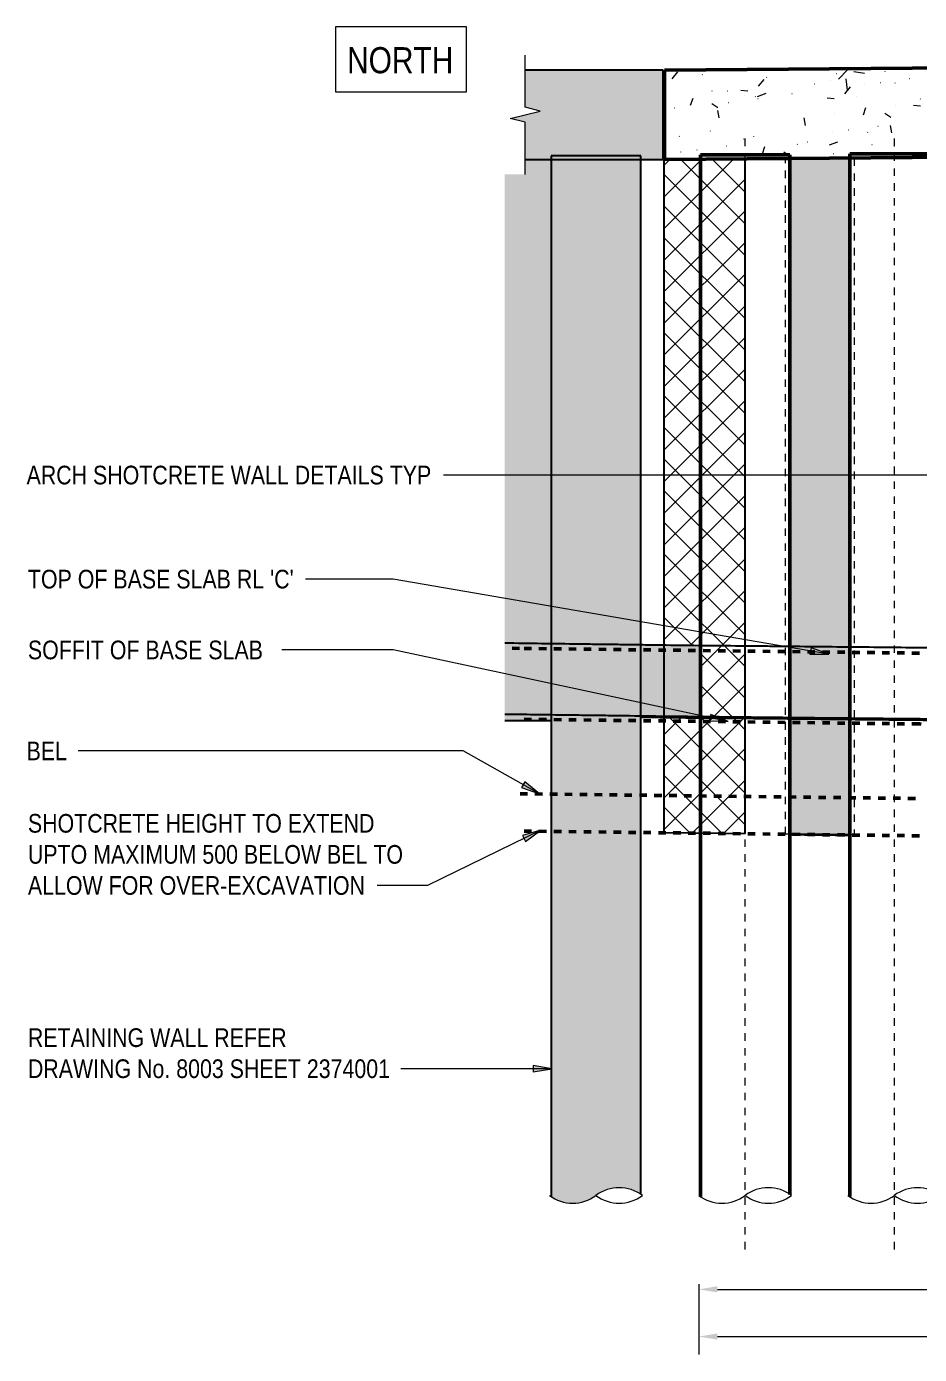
# Model space of a CAD drawing. Header units: metres. Extents: x 1100 to 1226, y 1 to 22.
# Drawn here: x 1153.92 to 1165.89, y 4.08 to 21.89 of the extents above; entities that cross this region are included whole.
import ezdxf

# ---------------------------------------------------------------- set-up
doc = ezdxf.new("R2010")
doc.units = ezdxf.units.M
doc.linetypes.add('JacobsCenter', pattern=[0.015, 0.009, -0.0015, 0.003, -0.0015])
doc.linetypes.add('JacobsDash', pattern=[0.0045, 0.003, -0.0015])
doc.layers.get('Defpoints').update_dxf_attribs({"color": 41})
for name, color, linetype, lineweight in [('A-ANNO-DIMS', 7, 'Continuous', 9), ('A-DETL', 7, 'Continuous', 13), ('A-DETL-GENF', 7, 'Continuous', 9), ('A-GENM', 7, 'Continuous', 35), ('A-GENM-HDLN', 7, 'JacobsDash', 18), ('G-ANNO-TEXT', 7, 'Continuous', 9), ('S-BEAM', 7, 'Continuous', 50), ('S-BEAM-HDLN', 7, 'JacobsDash', 18), ('S-FNDN', 7, 'Continuous', 50)]:
    doc.layers.add(name, color=color, linetype=linetype, lineweight=lineweight)
doc.styles.add('Arial Narrow', font='ARIALN.TTF', dxfattribs={"height": 0.25})
doc.styles.add('Arial Narrow_1', font='ARIALN.TTF', dxfattribs={"height": 0.35})
doc.dimstyles.new('Dimension_Standard_T__mm_', dxfattribs={"dimscale": 0.3048, "dimtxt": 0.255858, "dimasz": 0.82021, "dimexe": 0.787402, "dimexo": 0.492126, "dimgap": 0.328084, "dimtad": 1, "dimdec": 0, "dimlfac": 1000, "dimzin": 0, "dimdsep": 46, "dimtxsty": 'Arial Narrow', "dimsah": 1, "dimcen": 0.09, "dimaunit": 1, "dimadec": 4, "dimazin": 0, "dimtfac": 1, "dimtdec": 4, "dimtix": 1, "dimtmove": 0, "dimatfit": 3, "dimfxl": 1, "dimtvp": 1, "dimtolj": 1, "dimtzin": 0, "dimlwd": 18, "dimlwe": 18, "dimarcsym": 2})

# ---------------------------------------------------------------- blocks, each defined once
blk = doc.blocks.new('Foundations-Piles - Px-1200-66435274-DRG-2873048 - ELEVATION - SHOTCRETE ABUTMENT B_ B1 AND B2')
at = {"layer": 'A-GENM', "lineweight": 25, "true_color": 0xdbdbdb}
blk.add_hatch(color=254, dxfattribs=at).paths.add_polyline_path([(-1147.019, 6.112), (-1146.945, 6.123), (-1146.874, 6.144), (-1146.807, 6.175), (-1146.682, 6.255), (-1146.615, 6.286), (-1146.544, 6.307), (-1146.47, 6.318), (-1146.396, 6.318), (-1146.323, 6.307), (-1146.252, 6.286), (-1146.184, 6.255), (-1146.143, 6.228), (-1146.143, 20.159), (-1147.343, 20.159), (-1147.343, 6.199), (-1147.305, 6.175), (-1147.237, 6.144), (-1147.166, 6.123), (-1147.093, 6.112)])
at = {"layer": 'A-GENM', "color": 253, "lineweight": 25, "true_color": 0xa3a3a3}
for p, q in [((-1146.143, 20.159), (-1147.343, 20.159)), ((-1147.343, 20.159), (-1147.343, 6.199)), ((-1146.143, 6.228), (-1146.143, 20.159))]:
    blk.add_line(p, q, dxfattribs=at)
blk = doc.blocks.new('Shotcrete Adaptive v1 - 1200 Dia Pile _ 2_000 Spacing-61394367-DRG-2873048 - ELEVATION - SHOTCRETE ABUTMENT B_ B1 AND B2')
at = {"layer": 'A-GENM', "lineweight": 25, "true_color": 0xf2f6f2}
h = blk.add_hatch(color=7, dxfattribs=at)
h.paths.add_polyline_path([(-1147.502, 12.579), (-1147.343, 12.579), (-1147.343, 12.663), (-1147.868, 12.669), (-1147.967, 12.67), (-1147.967, 12.579), (-1147.662, 12.579)])
h.paths.add_polyline_path([(-1147.343, 13.614), (-1147.343, 20.11), (-1147.692, 20.11), (-1147.692, 19.91), (-1147.967, 19.91), (-1147.967, 13.622), (-1147.364, 13.614)])
at = {"layer": 'A-GENM', "color": 253, "lineweight": 25, "true_color": 0xa3a3a3}
for p, q in [((-1147.692, 20.11), (-1147.343, 20.11)), ((-1147.343, 12.579), (-1147.967, 12.579))]:
    blk.add_line(p, q, dxfattribs=at)
blk = doc.blocks.new('Top of Pavement - RL A - Top of Pavement - RL A-68818558-DRG-2873048 - ELEVATION - SHOTCRETE ABUTMENT B_ B1 AND B2')
at = {"layer": 'A-GENM', "lineweight": 25, "true_color": 0xe8e8e8}
h = blk.add_hatch(color=254, dxfattribs=at)
h.paths.add_polyline_path([(-1135.22, 12.556), (-1135.22, 13.506), (-1136.143, 13.511), (-1136.143, 12.561), (-1135.662, 12.558)])
h.paths.add_polyline_path([(-1145.343, 12.639), (-1145.343, 13.589), (-1145.87, 13.595), (-1146.143, 13.599), (-1146.143, 12.649), (-1145.87, 12.645)])
h.paths.add_polyline_path([(-1105.598, 12.652), (-1105.038, 12.66), (-1104.723, 12.665), (-1104.723, 13.615), (-1105.038, 13.61), (-1105.598, 13.602), (-1105.598, 13.241)])
h.paths.add_polyline_path([(-1147.343, 12.664), (-1147.343, 13.614), (-1147.967, 13.622), (-1147.967, 12.672), (-1147.344, 12.664)])
h.paths.add_polyline_path([(-1095.541, 12.848), (-1094.374, 12.879), (-1093.248, 12.91), (-1093.248, 13.86), (-1095.541, 13.798), (-1095.541, 13.296)])
h = blk.add_hatch(color=254, dxfattribs=at)
h.paths.add_polyline_path([(-1135.22, 12.533), (-1135.22, 12.556), (-1136.143, 12.56), (-1136.143, 12.539), (-1135.662, 12.536)])
h.paths.add_polyline_path([(-1145.343, 12.617), (-1145.343, 12.639), (-1146.143, 12.648), (-1146.143, 12.626), (-1145.493, 12.618)])
h.paths.add_polyline_path([(-1105.598, 12.63), (-1104.952, 12.639), (-1104.723, 12.643), (-1104.723, 12.665), (-1105.038, 12.66), (-1105.598, 12.652), (-1105.598, 12.635)])
h.paths.add_polyline_path([(-1147.343, 12.663), (-1147.343, 12.664), (-1147.967, 12.672), (-1147.967, 12.67), (-1147.471, 12.664), (-1147.344, 12.663)])
h.paths.add_polyline_path([(-1095.541, 12.827), (-1095.026, 12.84), (-1095.026, 12.849), (-1095.003, 12.859), (-1094.511, 12.872), (-1093.887, 12.887), (-1093.687, 12.889), (-1093.58, 12.887), (-1093.551, 12.885), (-1093.545, 12.883), (-1093.248, 12.891), (-1093.248, 12.91), (-1095.066, 12.86), (-1095.541, 12.848), (-1095.541, 12.836)])
at = {"layer": 'A-GENM', "color": 253, "lineweight": 25, "true_color": 0xa3a3a3}
for points, knots in [([(-1121.87, 13.485), (-1121.998, 13.485), (-1122.292, 13.485), (-1122.751, 13.484), (-1123.245, 13.483), (-1123.739, 13.483), (-1124.234, 13.482), (-1124.728, 13.481), (-1125.223, 13.48), (-1125.717, 13.48), (-1126.211, 13.481), (-1126.706, 13.481), (-1127.2, 13.482), (-1127.695, 13.483), (-1128.189, 13.483), (-1128.684, 13.484), (-1129.178, 13.484), (-1129.672, 13.485), (-1130.167, 13.486), (-1130.661, 13.487), (-1131.156, 13.489), (-1131.65, 13.491), (-1132.144, 13.493), (-1132.804, 13.496), (-1133.463, 13.498), (-1134.122, 13.501), (-1134.616, 13.503), (-1135.111, 13.505), (-1135.605, 13.508), (-1136.1, 13.511), (-1136.594, 13.514), (-1137.088, 13.518), (-1137.583, 13.521), (-1138.077, 13.525), (-1138.572, 13.528), (-1139.066, 13.531), (-1139.56, 13.535), (-1140.055, 13.538), (-1140.549, 13.542), (-1141.044, 13.547), (-1141.538, 13.552), (-1142.032, 13.557), (-1142.527, 13.561), (-1143.021, 13.566), (-1143.516, 13.571), (-1143.928, 13.575), (-1144.257, 13.578), (-1144.587, 13.582), (-1144.999, 13.585), (-1145.493, 13.59), (-1145.905, 13.595), (-1146.235, 13.6), (-1146.482, 13.603), (-1146.729, 13.606), (-1147.059, 13.61), (-1147.471, 13.615), (-1147.801, 13.62), (-1147.967, 13.622)], [0.4837352, 0.4837352, 0.4837352, 0.4837352, 0.4863946, 0.4897959, 0.4931973, 0.4965986, 0.5, 0.5034014, 0.5068027, 0.5102041, 0.5136054, 0.5170068, 0.5204082, 0.5238095, 0.5272109, 0.5306122, 0.5340136, 0.537415, 0.5408163, 0.5442177, 0.547619, 0.5510204, 0.5544218, 0.5578231, 0.5646259, 0.5680272, 0.5714286, 0.5748299, 0.5782313, 0.5816327, 0.585034, 0.5884354, 0.5918367, 0.5952381, 0.5986395, 0.6020408, 0.6054422, 0.6088435, 0.6122449, 0.6156463, 0.6190476, 0.622449, 0.6258503, 0.6292517, 0.6326531, 0.6360544, 0.6377551, 0.6394558, 0.6428571, 0.6462585, 0.6496599, 0.6513605, 0.6530612, 0.6547619, 0.6564626, 0.6598639, 0.663279, 0.663279, 0.663279, 0.663279]), ([(-1147.967, 12.672), (-1147.835, 12.67), (-1147.514, 12.666), (-1147.099, 12.661), (-1146.721, 12.656), (-1146.343, 12.651), (-1145.87, 12.645), (-1145.303, 12.639), (-1144.83, 12.634), (-1144.452, 12.63), (-1144.074, 12.626), (-1143.602, 12.622), (-1143.035, 12.616), (-1142.467, 12.611), (-1141.995, 12.606), (-1141.617, 12.602), (-1141.333, 12.6), (-1141.05, 12.597), (-1140.672, 12.593), (-1140.199, 12.589), (-1139.726, 12.586), (-1139.348, 12.584), (-1138.97, 12.581), (-1138.498, 12.578), (-1137.931, 12.574), (-1137.363, 12.57), (-1136.796, 12.566), (-1136.229, 12.562), (-1135.662, 12.558), (-1135.095, 12.555), (-1134.528, 12.553), (-1133.961, 12.55), (-1133.394, 12.548), (-1132.827, 12.546), (-1132.259, 12.543), (-1131.692, 12.541), (-1131.125, 12.538), (-1130.558, 12.537), (-1129.991, 12.535), (-1129.424, 12.535), (-1128.857, 12.534), (-1128.289, 12.533), (-1127.722, 12.533), (-1127.25, 12.532), (-1126.872, 12.532), (-1126.588, 12.531), (-1126.305, 12.531), (-1125.926, 12.53), (-1125.454, 12.53), (-1124.981, 12.53), (-1124.603, 12.531), (-1124.32, 12.532), (-1124.036, 12.532), (-1123.658, 12.533), (-1123.185, 12.533), (-1122.618, 12.534), (-1122.18, 12.535), (-1121.93, 12.535), (-1121.87, 12.535)], [0.4189439, 0.4189439, 0.4189439, 0.4189439, 0.4223301, 0.4271845, 0.4296117, 0.4320388, 0.4368932, 0.4417476, 0.4466019, 0.4490291, 0.4514563, 0.4563107, 0.461165, 0.4660194, 0.4708738, 0.473301, 0.4757282, 0.4781553, 0.4805825, 0.4854369, 0.4902913, 0.4927184, 0.4951456, 0.5, 0.5048544, 0.5097087, 0.5145631, 0.5194175, 0.5242718, 0.5291262, 0.5339806, 0.538835, 0.5436893, 0.5485437, 0.5533981, 0.5582524, 0.5631068, 0.5679612, 0.5728155, 0.5776699, 0.5825243, 0.5873786, 0.592233, 0.5970874, 0.5995146, 0.6019417, 0.6043689, 0.6067961, 0.6116505, 0.6165049, 0.618932, 0.6213592, 0.6237864, 0.6262136, 0.631068, 0.6359223, 0.6407767, 0.6423298, 0.6423298, 0.6423298, 0.6423298]), ([(-1121.87, 12.513), (-1121.908, 12.513), (-1122.098, 12.513), (-1122.439, 12.512), (-1122.893, 12.511), (-1123.347, 12.511), (-1123.801, 12.51), (-1124.255, 12.509), (-1124.71, 12.508), (-1125.164, 12.507), (-1125.618, 12.508), (-1126.072, 12.508), (-1126.526, 12.509), (-1127.131, 12.509), (-1127.888, 12.51), (-1128.645, 12.511), (-1129.251, 12.512), (-1129.705, 12.513), (-1130.159, 12.513), (-1130.613, 12.514), (-1131.067, 12.516), (-1131.521, 12.518), (-1131.975, 12.52), (-1132.429, 12.522), (-1132.883, 12.524), (-1133.337, 12.525), (-1133.791, 12.527), (-1134.397, 12.53), (-1135.002, 12.532), (-1135.608, 12.535), (-1136.062, 12.538), (-1136.516, 12.541), (-1136.97, 12.545), (-1137.424, 12.548), (-1138.03, 12.552), (-1138.635, 12.556), (-1139.241, 12.56), (-1139.695, 12.563), (-1140.149, 12.567), (-1140.603, 12.57), (-1141.057, 12.574), (-1141.511, 12.579), (-1141.965, 12.583), (-1142.419, 12.588), (-1142.873, 12.592), (-1143.327, 12.597), (-1143.781, 12.601), (-1144.235, 12.606), (-1144.689, 12.61), (-1145.144, 12.614), (-1145.598, 12.619), (-1145.931, 12.623), (-1146.112, 12.626), (-1146.143, 12.626)], [0.4139927, 0.4139927, 0.4139927, 0.4139927, 0.4148936, 0.4184397, 0.4219858, 0.4255319, 0.429078, 0.4326241, 0.4361702, 0.4397163, 0.4432624, 0.4468085, 0.4503546, 0.4539007, 0.4609929, 0.4680851, 0.4716312, 0.4751773, 0.4787234, 0.4822695, 0.4858156, 0.4893617, 0.4929078, 0.4964539, 0.5, 0.5035461, 0.5070922, 0.5106383, 0.5177305, 0.5212766, 0.5248227, 0.5283688, 0.5319149, 0.535461, 0.5390071, 0.5460993, 0.5496454, 0.5531915, 0.5567376, 0.5602837, 0.5638298, 0.5673759, 0.570922, 0.5744681, 0.5780142, 0.5815603, 0.5851064, 0.5886525, 0.5921986, 0.5957447, 0.5992908, 0.6028369, 0.6035484, 0.6035484, 0.6035484, 0.6035484])]:
    blk.add_open_spline(points, degree=3, knots=knots, dxfattribs=at)
blk = doc.blocks.new('T2DPAA-T2D-C3S-RS-M3D-100334_rvt-2-DRG-2873048 - ELEVATION - SHOTCRETE ABUTMENT B_ B1 AND B2')
at = {"layer": 'A-GENM', "lineweight": 5, "true_color": 0xefefdf}
blk.add_hatch(color=254, dxfattribs=at).paths.add_polyline_path([(-1145.843, 20.11), (-1145.843, 21.31), (-1147.692, 21.31), (-1147.692, 20.81), (-1147.492, 20.76), (-1147.892, 20.66), (-1147.692, 20.61), (-1147.692, 20.111), (-1147.343, 20.111), (-1147.343, 20.159), (-1146.143, 20.159), (-1146.143, 20.11)])
at = {"layer": 'A-GENM', "color": 253, "lineweight": 25, "true_color": 0xa3a3a3}
blk.add_line((-1145.843, 20.11), (-1145.843, 21.31), dxfattribs=at)
for points, knots in [([(-1145.843, 21.31), (-1146.312, 21.31), (-1146.929, 21.309), (-1147.545, 21.31), (-1147.692, 21.31)], [0, 0, 0, 0, 0.04166667, 0.05472192, 0.05472192, 0.05472192, 0.05472192]), ([(-1147.692, 20.11), (-1147.545, 20.11), (-1146.929, 20.109), (-1146.312, 20.11), (-1145.843, 20.11)], [0.94527808, 0.94527808, 0.94527808, 0.94527808, 0.95833333, 1, 1, 1, 1])]:
    blk.add_open_spline(points, degree=3, knots=knots, dxfattribs=at)
for name in ['Foundations-Piles - Px-1200-66435274-DRG-2873048 - ELEVATION - SHOTCRETE ABUTMENT B_ B1 AND B2', 'Shotcrete Adaptive v1 - 1200 Dia Pile _ 2_000 Spacing-61394367-DRG-2873048 - ELEVATION - SHOTCRETE ABUTMENT B_ B1 AND B2', 'Top of Pavement - RL A - Top of Pavement - RL A-68818558-DRG-2873048 - ELEVATION - SHOTCRETE ABUTMENT B_ B1 AND B2']:
    blk.add_blockref(name, (0, 0), dxfattribs=at)
blk = doc.blocks.new('01_SFO_FRP_Pile_CastInPlace_CS_BR08 - CAST-IN-PLACE PILE - 1200-8641556-DRG-2873048 - ELEVATION - SHOTCRETE ABUTMENT B_ B1 AND B2')
at = {"layer": 'S-FNDN'}
for p, q in [((-1142.143, 20.186), (-1143.343, 20.186)), ((-1143.343, 20.186), (-1143.343, 6.199)), ((-1142.143, 6.228), (-1142.143, 20.186))]:
    blk.add_line(p, q, dxfattribs=at)
blk = doc.blocks.new('01_SFO_FRP_Pile_CastInPlace_CS_BR08 - CAST-IN-PLACE PILE - 1200-8641505-DRG-2873048 - ELEVATION - SHOTCRETE ABUTMENT B_ B1 AND B2')
at = {"layer": 'S-FNDN'}
for p, q in [((-1144.143, 20.171), (-1145.343, 20.171)), ((-1145.343, 20.171), (-1145.343, 6.199)), ((-1144.143, 6.228), (-1144.143, 20.171))]:
    blk.add_line(p, q, dxfattribs=at)
blk = doc.blocks.new('03_SFR_ACS_Abutment_BR08_Retaining wall CS - ABUTMENT EAST_BR8_1-7988247-DRG-2873048 - ELEVATION - SHOTCRETE ABUTMENT B_ B1 AND B2')
at = {"layer": 'S-BEAM-HDLN', "linetype": 'Continuous', "lineweight": 9, "true_color": 0xc0c0c0}
h = blk.add_hatch(dxfattribs=at)
h.set_pattern_fill('FP_3', color=9, style=0, pattern_type=2)
h.set_pattern_definition([(50, (-1121.072, 10.849), (1.15687, -0.10121), [0.12097, -1.331]), (355, (-1121.072, 10.849), (-0.2238, 1.21312), [0.09677, -1.065]), (100.451, (-1120.975, 10.841), (0.932775, 1.111937), [0.10281, -1.131]), (46.184, (-1121.072, 11.172), (1.72142, -0.26704), [0.18145, -1.996]), (96.636, (-1120.928, 11.15), (1.50758, 1.57074), [0.15421, -1.696]), (351.184, (-1121.072, 11.172), (1.50766, 1.5715), [0.14516, -1.597]), (21, (-1120.91, 11.091), (0.962753, -0.649382), [0.12097, -1.331]), (326, (-1120.91, 11.091), (0.39239, 1.16952), [0.09677, -1.065]), (71.451, (-1120.83, 11.037), (1.3549, 0.520304), [0.10281, -1.131]), (37.5, (-1121.072, 10.849), (0.0196146, 0.536924), [0.00335, -1.048, 0.00335, -1.077, -1.069]), (37.5, (-1121.072, 10.849), (0.0196146, 0.536924), [-2.132, 0.00335, -1.065]), (7.5, (-1121.072, 10.849), (0.424306, 0.636145), [0.00335, -0.61278, 0.00335, -1.024, -0.40726]), (7.5, (-1121.072, 10.849), (0.424306, 0.636145), [-1.644, 0.00335, -0.4039]), (327.5, (-1121.431, 10.849), (0.861001, -0.0363836), [0.00335, -0.39987, 0.00335, -1.255, -1.669]), (327.5, (-1121.431, 10.849), (0.861001, -0.0363836), [-1.661, 0.00335, -1.666]), (317.5, (-1121.593, 10.849), (0.94062, 0.161455), [0.00335, -0.52084, 0.00335, -0.83213, -1.185]), (317.5, (-1121.593, 10.849), (0.94062, 0.161455), [-1.36, 0.00335, -1.182])])
h.paths.add_polyline_path([(-1145.823, 20.11), (-1145.343, 20.114), (-1145.343, 20.171), (-1144.143, 20.171), (-1144.143, 20.123), (-1143.343, 20.129), (-1143.343, 20.187), (-1142.143, 20.187), (-1142.143, 20.138), (-1141.343, 20.145), (-1141.343, 20.203), (-1140.143, 20.203), (-1140.143, 20.154), (-1139.343, 20.16), (-1139.343, 20.219), (-1138.143, 20.219), (-1138.143, 20.169), (-1137.343, 20.175), (-1137.343, 20.234), (-1136.143, 20.234), (-1136.143, 20.184), (-1135.842, 20.187), (-1135.841, 21.387), (-1145.823, 21.31), (-1145.823, 20.125)])
at = {"layer": 'S-BEAM'}
for p, q in [((-1135.841, 21.387), (-1145.823, 21.31)), ((-1135.842, 20.187), (-1135.841, 21.387)), ((-1145.823, 21.31), (-1145.823, 20.11)), ((-1145.823, 20.11), (-1135.842, 20.187))]:
    blk.add_line(p, q, dxfattribs=at)
blk = doc.blocks.new('20_SFR_WSC_ShotcreteWall_ArchFlatBack_Datum - ArchWall_PileSize_1200-8655494-DRG-2873048 - ELEVATION - SHOTCRETE ABUTMENT B_ B1 AND B2')
at = {"layer": 'A-GENM', "linetype": 'JacobsDash', "lineweight": 18, "true_color": 0x9ab29e}
h = blk.add_hatch(color=253, dxfattribs=at)
h.paths.add_polyline_path([(-1143.343, 11.051), (-1143.343, 20.124), (-1144.143, 20.123), (-1144.143, 11.06), (-1143.439, 11.052)])
h.paths.add_polyline_path([(-1143.847, 19.005), (-1143.847, 19.005), (-1143.847, 20.11)])
at = {"layer": 'A-GENM', "color": 252, "true_color": 0x888888, "flags": 128}
for points in [[(-1143.343, 20.124), (-1143.439, 20.124), (-1143.539, 20.124), (-1143.641, 20.124), (-1143.744, 20.124), (-1143.847, 20.124), (-1143.95, 20.124), (-1144.048, 20.124)], [(-1144.143, 11.06), (-1144.05, 11.059), (-1143.95, 11.058), (-1143.847, 11.057), (-1143.744, 11.056), (-1143.641, 11.054), (-1143.539, 11.053), (-1143.439, 11.052), (-1143.343, 11.051)]]:
    blk.add_lwpolyline(points, dxfattribs=at)
at = {"layer": 'A-GENM-HDLN', "color": 252, "true_color": 0x888888}
for p, q in [((-1144.205, 11.061), (-1144.205, 20.124)), ((-1144.061, 20.124), (-1144.146, 20.124)), ((-1144.146, 20.124), (-1144.146, 11.06)), ((-1143.342, 20.124), (-1143.343, 20.124)), ((-1143.342, 11.051), (-1143.342, 20.124)), ((-1143.283, 20.124), (-1143.283, 11.05)), ((-1144.146, 11.06), (-1144.143, 11.06)), ((-1143.343, 11.051), (-1143.342, 11.051))]:
    blk.add_line(p, q, dxfattribs=at)
at = {"layer": 'A-GENM-HDLN', "color": 252, "true_color": 0x888888, "flags": 128}
for points in [[(-1144.205, 20.124), (-1144.177, 20.124), (-1144.157, 20.124), (-1144.146, 20.124)], [(-1143.342, 20.124), (-1143.332, 20.124), (-1143.312, 20.124), (-1143.283, 20.124)], [(-1144.146, 11.06), (-1144.157, 11.06), (-1144.177, 11.061), (-1144.205, 11.061)], [(-1143.283, 11.05), (-1143.312, 11.051), (-1143.332, 11.051), (-1143.342, 11.051)]]:
    blk.add_lwpolyline(points, dxfattribs=at)
blk = doc.blocks.new('CS_DET_Pile-Column_BreakLine - CS_Tubular BreakLine-6324803-DRG-2873048 - ELEVATION - SHOTCRETE ABUTMENT B_ B1 AND B2')
at = {"layer": 'A-DETL-GENF', "lineweight": 18}
for centre, start, end in [((-1105.889, 5.802), 52.9573, 127.0427), ((-1106.511, 6.627), 232.9573, 307.0427), ((-1105.889, 6.627), 232.9573, 307.0427)]:
    blk.add_arc(centre, 0.517, start, end, dxfattribs=at)
blk = doc.blocks.new('CS_DET_Pile-Column_BreakLine - CS_Tubular BreakLine-V2-DRG-2873048 - ELEVATION - SHOTCRETE ABUTMENT B_ B1 AND B2')
at = {"layer": 'A-DETL-GENF', "color": 252, "lineweight": 18, "true_color": 0x888888}
for centre, start, end in [((-1146.433, 5.802), 52.9573, 127.0427), ((-1147.056, 6.627), 232.9573, 307.0427), ((-1146.433, 6.627), 232.9573, 307.0427)]:
    blk.add_arc(centre, 0.517, start, end, dxfattribs=at)
blk = doc.blocks.new('CS_DET_BreakLine_ViewScale - Std Break-6832203-DRG-2873048 - ELEVATION - SHOTCRETE ABUTMENT B_ B1 AND B2')
at = {"layer": 'A-DETL-GENF', "color": 252, "true_color": 0x888888}
for p, q in [((-1147.692, 20.81), (-1147.692, 21.51)), ((-1147.892, 20.66), (-1147.492, 20.76)), ((-1147.492, 20.76), (-1147.692, 20.81)), ((-1147.692, 20.61), (-1147.892, 20.66)), ((-1147.692, 19.91), (-1147.692, 20.61))]:
    blk.add_line(p, q, dxfattribs=at)
blk = doc.blocks.new('DIMBLOCK3-DRG-2873048 - ELEVATION - SHOTCRETE ABUTMENT B_ B1 AND B2')
at = {"layer": 'A-ANNO-DIMS', "color": 0, "lineweight": 18, "transparency": 16777216}
for p, q in [((1162.933, 5.024), (1162.933, 4.715)), ((1212.782, 5.024), (1212.782, 4.715)), ((1163.183, 4.955), (1212.532, 4.955))]:
    blk.add_line(p, q, dxfattribs=at)
at = {"layer": 'A-ANNO-DIMS', "color": 0, "transparency": 16777216}
for points in [[(1163.183, 4.997), (1163.183, 4.914), (1162.933, 4.955)], [(1212.532, 4.997), (1212.532, 4.914), (1212.782, 4.955)]]:
    blk.add_solid(points, dxfattribs=at)
at = {"layer": 'Defpoints', "color": 0, "transparency": 16777216}
for p in [(1162.933, 5.174), (1212.782, 5.174), (1212.782, 4.955)]:
    blk.add_point(p, dxfattribs=at)
at = {"layer": 'A-ANNO-DIMS', "color": 0, "lineweight": 18, "transparency": 16777216, "insert": (1187.857, 5.185), "char_height": 0.25, "width": 3.98651, "attachment_point": 5, "style": 'Arial Narrow'}
blk.add_mtext('\\A1;PIL232121 TO PIL232144', dxfattribs=at)
blk = doc.blocks.new('DIMBLOCK4-DRG-2873048 - ELEVATION - SHOTCRETE ABUTMENT B_ B1 AND B2')
at = {"layer": 'A-ANNO-DIMS', "color": 0, "lineweight": 18, "transparency": 16777216}
for p, q in [((1162.933, 5.024), (1162.933, 4.082)), ((1212.782, 5.024), (1212.782, 4.082)), ((1163.183, 4.322), (1212.532, 4.322))]:
    blk.add_line(p, q, dxfattribs=at)
at = {"layer": 'A-ANNO-DIMS', "color": 0, "transparency": 16777216}
for points in [[(1163.183, 4.364), (1163.183, 4.281), (1162.933, 4.322)], [(1212.532, 4.364), (1212.532, 4.281), (1212.782, 4.322)]]:
    blk.add_solid(points, dxfattribs=at)
at = {"layer": 'Defpoints', "color": 0, "transparency": 16777216}
for p in [(1162.933, 5.174), (1212.782, 5.174), (1212.782, 4.322)]:
    blk.add_point(p, dxfattribs=at)
at = {"layer": 'A-ANNO-DIMS', "color": 0, "lineweight": 18, "transparency": 16777216, "insert": (1187.857, 4.552), "char_height": 0.25, "width": 4.15221, "attachment_point": 5, "style": 'Arial Narrow'}
blk.add_mtext('\\A1;RETAINED FACE BEHIND', dxfattribs=at)

msp = doc.modelspace()

# ---------------------------------------------------------------- hatches: boundary and pattern name
at = {"layer": 'A-DETL-GENF', "true_color": 0xafc8af}
h = msp.add_hatch(dxfattribs=at)
h.set_pattern_fill('FP_4', color=9, style=0, pattern_type=2)
h.set_pattern_definition([(45, (1187.22763, 10.849), (-0.212132, 0.212132), []), (135, (1187.22763, 10.849), (-0.212132, -0.212132), [])])
h.paths.add_polyline_path([(1163.5554, 11.0702), (1163.5554, 20.1251), (1162.4673, 20.1017), (1162.4673, 13.5948), (1162.9569, 13.5891), (1162.9569, 12.6167), (1162.4673, 12.6224), (1162.4673, 11.083), (1162.9569, 11.0772)])
at = {"layer": 'G-ANNO-TEXT'}
for points in [[(1164.6781, 13.4742), (1164.4392, 13.5601), (1164.4242, 13.4732)], [(1163.3286, 12.5702), (1163.0934, 12.6656), (1163.0749, 12.5794)], [(1160.7992, 11.6032), (1160.6027, 11.7638), (1160.5596, 11.6869)], [(1160.817, 11.1126), (1160.573, 11.0427), (1160.6116, 10.9634)], [(1160.962, 7.9148), (1160.712, 7.9589), (1160.712, 7.8707)]]:
    msp.add_hatch(color=256, dxfattribs=at).paths.add_polyline_path(points)

# ---------------------------------------------------------------- linework, layer by layer
at = {"layer": 'A-DETL', "linetype": 'JacobsCenter'}
for p, q in [((1163.5554, 5.4908), (1163.5554, 20.3964)), ((1165.5554, 5.4908), (1165.5554, 20.3964))]:
    msp.add_line(p, q, dxfattribs=at)
at = {"layer": 'A-DETL', "color": 8, "lineweight": 25, "true_color": 0x808080}
for p, q in [((1163.5554, 20.1251), (1162.4673, 20.1017)), ((1162.4673, 20.1017), (1162.4673, 11.083)), ((1163.5554, 11.0702), (1163.5554, 20.1251)), ((1162.4673, 11.083), (1163.5554, 11.0702))]:
    msp.add_line(p, q, dxfattribs=at)
at = {"layer": 'A-DETL', "linetype": 'JacobsDash', "lineweight": 50}
for p, q in [((1160.5321, 13.5524), (1160.3327, 13.5544)), ((1165.8917, 13.4883), (1160.5321, 13.5524)), ((1165.8917, 12.5383), (1160.5321, 12.6024)), ((1174.5168, 12.4775), (1165.8917, 12.5383)), ((1160.5381, 11.6024), (1165.8965, 11.5383)), ((1165.8917, 11.0383), (1160.5321, 11.1024))]:
    msp.add_line(p, q, dxfattribs=at)
at = {"layer": 'G-ANNO-TEXT'}
for p, q in [((1159.5171, 15.8773), (1159.5103, 15.8773)), ((1174.6917, 15.8773), (1159.5171, 15.8773)), ((1157.6689, 14.4815), (1157.6627, 14.4815)), ((1158.8367, 14.4815), (1157.6689, 14.4815)), ((1164.6781, 13.4742), (1158.8367, 14.4815)), ((1164.4392, 13.5601), (1164.4242, 13.4732)), ((1164.6781, 13.4742), (1164.4392, 13.5601)), ((1157.3519, 13.5315), (1157.3452, 13.5315)), ((1158.8367, 13.5315), (1157.3519, 13.5315)), ((1163.3286, 12.5702), (1158.8367, 13.5315)), ((1164.4242, 13.4732), (1164.6781, 13.4742)), ((1163.0934, 12.6656), (1163.0749, 12.5794)), ((1163.3286, 12.5702), (1163.0934, 12.6656)), ((1163.0749, 12.5794), (1163.3286, 12.5702)), ((1154.6221, 12.1773), (1154.6155, 12.1773)), ((1159.7741, 12.1773), (1154.6221, 12.1773)), ((1160.7992, 11.6032), (1159.7741, 12.1773)), ((1160.6027, 11.7638), (1160.5596, 11.6869)), ((1160.7992, 11.6032), (1160.6027, 11.7638)), ((1160.5596, 11.6869), (1160.7992, 11.6032)), ((1160.817, 11.1126), (1159.2987, 10.3728)), ((1160.817, 11.1126), (1160.573, 11.0427)), ((1160.573, 11.0427), (1160.6116, 10.9634)), ((1160.6116, 10.9634), (1160.817, 11.1126)), ((1159.2987, 10.3728), (1158.6219, 10.3728)), ((1158.9459, 7.9148), (1158.9394, 7.9148)), ((1160.962, 7.9148), (1158.9459, 7.9148)), ((1160.962, 7.9148), (1160.712, 7.9589)), ((1160.712, 7.9589), (1160.712, 7.8707)), ((1160.712, 7.8707), (1160.962, 7.9148))]:
    msp.add_line(p, q, dxfattribs=at)
at = {"layer": 'G-ANNO-TEXT', "lineweight": 18, "flags": 128}
msp.add_lwpolyline([(1158.069, 21.8929), (1159.818, 21.8929), (1159.818, 21.0109), (1158.069, 21.0109)], close=True, dxfattribs=at)

# ---------------------------------------------------------------- block references
at = {"lineweight": 5}
msp.add_blockref('T2DPAA-T2D-C3S-RS-M3D-100334_rvt-2-DRG-2873048 - ELEVATION - SHOTCRETE ABUTMENT B_ B1 AND B2', (2308.2996, 0), dxfattribs=at)
at = {"layer": 'A-DETL-GENF', "color": 252, "true_color": 0x888888}
for name in ['CS_DET_BreakLine_ViewScale - Std Break-6832203-DRG-2873048 - ELEVATION - SHOTCRETE ABUTMENT B_ B1 AND B2', 'CS_DET_Pile-Column_BreakLine - CS_Tubular BreakLine-V2-DRG-2873048 - ELEVATION - SHOTCRETE ABUTMENT B_ B1 AND B2']:
    msp.add_blockref(name, (2308.2996, 0), dxfattribs=at)
at = {"layer": 'A-DETL-GENF'}
for p in [(2269.7552, 0), (2271.7552, 0)]:
    msp.add_blockref('CS_DET_Pile-Column_BreakLine - CS_Tubular BreakLine-6324803-DRG-2873048 - ELEVATION - SHOTCRETE ABUTMENT B_ B1 AND B2', p, dxfattribs=at)
at = {"layer": 'A-GENM-HDLN', "color": 252, "true_color": 0x888888}
msp.add_blockref('20_SFR_WSC_ShotcreteWall_ArchFlatBack_Datum - ArchWall_PileSize_1200-8655494-DRG-2873048 - ELEVATION - SHOTCRETE ABUTMENT B_ B1 AND B2', (2308.2996, 0), dxfattribs=at)
at = {"layer": 'S-BEAM-HDLN', "color": 8, "true_color": 0x808080}
msp.add_blockref('03_SFR_ACS_Abutment_BR08_Retaining wall CS - ABUTMENT EAST_BR8_1-7988247-DRG-2873048 - ELEVATION - SHOTCRETE ABUTMENT B_ B1 AND B2', (2308.2996, 0), dxfattribs=at)
at = {"layer": 'S-FNDN'}
for name in ['01_SFO_FRP_Pile_CastInPlace_CS_BR08 - CAST-IN-PLACE PILE - 1200-8641505-DRG-2873048 - ELEVATION - SHOTCRETE ABUTMENT B_ B1 AND B2', '01_SFO_FRP_Pile_CastInPlace_CS_BR08 - CAST-IN-PLACE PILE - 1200-8641556-DRG-2873048 - ELEVATION - SHOTCRETE ABUTMENT B_ B1 AND B2']:
    msp.add_blockref(name, (2308.2996, 0), dxfattribs=at)

# ---------------------------------------------------------------- texts
at = {"layer": 'G-ANNO-TEXT', "char_height": 0.25, "attachment_point": 1, "style": 'Arial Narrow', "bg_fill": 3, "box_fill_scale": 1, "bg_fill_color": 256, "bg_fill_transparency": 0}
for s, insert in [('ARCH SHOTCRETE WALL DETAILS TYP', (1153.9231, 16.0023)), ("TOP OF BASE SLAB RL 'C'", (1153.9409, 14.6065)), ('SOFFIT OF BASE SLAB ', (1153.9409, 13.6565)), ('BEL', (1153.9231, 12.3023)), ('SHOTCRETE HEIGHT TO EXTEND ', (1153.9409, 11.3312)), ('UPTO MAXIMUM 500 BELOW BEL TO ', (1153.9409, 10.9145)), ('ALLOW FOR OVER-EXCAVATION', (1153.9409, 10.4978)), ('RETAINING WALL REFER', (1153.9409, 8.4565)), ('DRAWING No. 8003 SHEET 2374001', (1153.9409, 8.0398))]:
    msp.add_mtext(s, dxfattribs=dict(at, insert=insert))

# ---------------------------------------------------------------- dimensions: what is measured, and where the dimension line sits
at = {"layer": 'A-ANNO-DIMS', "lineweight": 18}
for base, text, picture, middle in [((1212.7821, 4.9552), 'PIL232121 TO PIL232144', 'DIMBLOCK3-DRG-2873048 - ELEVATION - SHOTCRETE ABUTMENT B_ B1 AND B2', (1187.8574, 5.1845)), ((1212.7821, 4.3222), 'RETAINED FACE BEHIND', 'DIMBLOCK4-DRG-2873048 - ELEVATION - SHOTCRETE ABUTMENT B_ B1 AND B2', (1187.8574, 4.5516))]:
    dim = msp.add_linear_dim(base=base, p1=(1162.9327, 5.1737), p2=(1212.7821, 5.1737), text=text, dimstyle='Dimension_Standard_T__mm_', override={"dimpost": '<>', "dimfxl": 49.849423}, dxfattribs=at)
    dim.commit()
    dim.dimension.update_dxf_attribs({"geometry": picture, "text_midpoint": middle})

# ---------------------------------------------------------------- next in the draw order: texts
at = {"layer": 'G-ANNO-TEXT', "lineweight": 18, "insert": (1158.219, 21.6166), "char_height": 0.35, "attachment_point": 1, "style": 'Arial Narrow_1', "bg_fill": 3, "box_fill_scale": 1, "bg_fill_color": 256, "bg_fill_true_color": 13158600, "bg_fill_transparency": 0}
msp.add_mtext('NORTH', dxfattribs=at)

doc.saveas('drawing.dxf')
